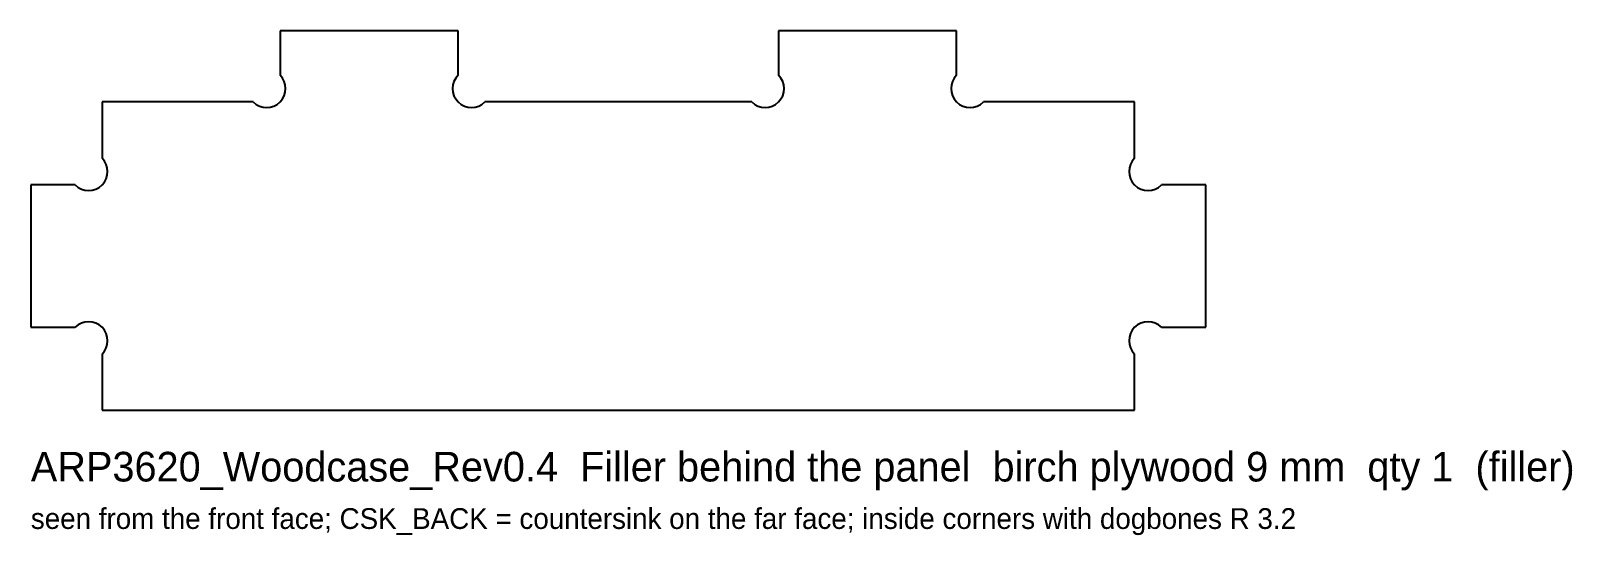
# Model space of a CAD drawing. Header units: millimetres. Extents: x 0 to 260, y -21 to 64.
import ezdxf

# ---------------------------------------------------------------- set-up
doc = ezdxf.new("R2010")
doc.units = ezdxf.units.MM
doc.layers.add('NOTE', color=8, linetype='CONTINUOUS')
doc.layers.add('OUTLINE', color=7, linetype='CONTINUOUS')

msp = doc.modelspace()

# ---------------------------------------------------------------- linework, layer by layer
at = {"layer": 'OUTLINE'}
for p, q in [((72, 64), (42, 64)), ((42, 64), (42, 56.5255)), ((72, 56.5255), (72, 64)), ((156, 64), (126, 64)), ((126, 64), (126, 56.5255)), ((156, 56.5255), (156, 64)), ((37.4745, 52), (12, 52)), ((12, 52), (12, 42.5255)), ((121.4745, 52), (76.5255, 52)), ((186, 52), (160.5255, 52)), ((186, 42.5255), (186, 52)), ((7.4745, 38), (0, 38)), ((0, 38), (0, 14)), ((198, 38), (190.5255, 38)), ((198, 14), (198, 38)), ((0, 14), (7.4745, 14)), ((190.5255, 14), (198, 14)), ((12, 9.4745), (12, 0)), ((186, 0), (186, 9.4745)), ((12, 0), (186, 0))]:
    msp.add_line(p, q, dxfattribs=at)
for centre, start, end in [((39.7373, 54.2627), 225, 45), ((74.2627, 54.2627), 135, 315), ((123.7373, 54.2627), 225, 45), ((158.2627, 54.2627), 135, 315), ((9.7373, 40.2627), 225, 45), ((188.2627, 40.2627), 135, 315), ((9.7373, 11.7373), 315, 135), ((188.2627, 11.7373), 45, 225)]:
    msp.add_arc(centre, 3.2, start, end, dxfattribs=at)

# ---------------------------------------------------------------- texts
at = {"layer": 'NOTE'}
for s, height, p in [('ARP3620_Woodcase_Rev0.4  Filler behind the panel  birch plywood 9 mm  qty 1  (filler)', 5, (0, -12)), ('seen from the front face; CSK_BACK = countersink on the far face; inside corners with dogbones R 3.2', 3.5, (0, -20))]:
    msp.add_text(s, height=height, dxfattribs=at).set_placement(p)

doc.saveas('drawing.dxf')
